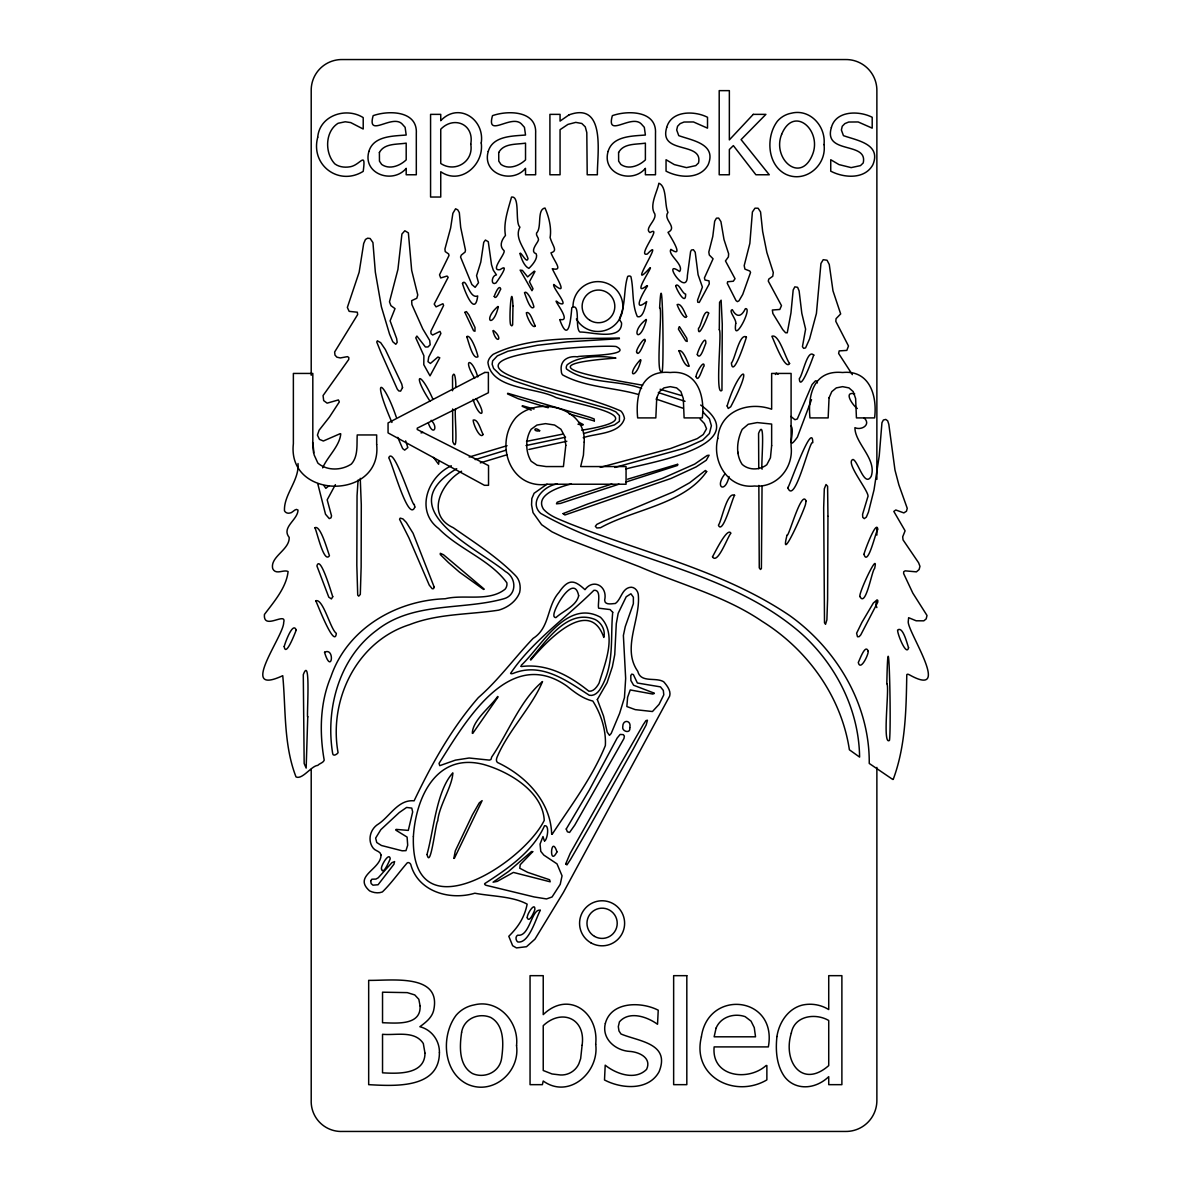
<?xml version="1.0" encoding="UTF-8"?>
<svg xmlns="http://www.w3.org/2000/svg" width="1191" height="1191" viewBox="0 0 1191 1191"><rect width="100%" height="100%" fill="white"/><g stroke="black" fill="none" stroke-linecap="round" stroke-linejoin="round"><path stroke-width="1.5" d="M762.046 485.883L761.391 568.524L760.468 569.477L759.263 567.839L758.846 485.422M762.091 469.18C760.707 467.408 765.902 414.587 758.578 433.42L758.756 468.703M455.662 409.168C453.831 409.317 458.982 457.091 452.759 441.548L452.625 408.989M421.019 432.899L423.028 432.393M521.018 666.245L521.42 665.144C541.131 646.743 566.514 598.567 600.472 617.251C617.772 634.475 604.656 663.953 599.073 683.172C597.048 686.775 593.594 691.807 588.845 691.197C569.566 675.669 547.056 663.238 521.271 666.543M654.335 693.46L652.772 694.055L630.233 689.946L627.612 697.226L626.853 706.546L635.279 709.642L652.445 711.533L659.07 704.357L663.789 694.815L663.327 690.438L660.469 686.879L637.364 683.009L633.359 674.568L631.766 674.121L630.798 675.52L630.873 680.493L633.612 685.242L654.082 693.088M646.445 319.917C639.359 345.792 629.369 332.349 646.147 319.441M298.018 463.522C299.358 480.479 283.622 494.712 284.485 510.82C285.393 512.636 287.582 513.574 289.547 513.098C292.45 513.41 295.502 507.44 298.003 510.076C297.869 519.916 281.121 527.271 289.175 537.394C289.845 549.795 269.762 556.703 272.724 568.702C275.925 575.357 283.696 569.134 288.088 571.546C286.331 587.654 273.856 601.931 264.447 614.437C262.928 630.947 287.001 611.028 283.681 622.476C284.054 635.756 237.128 696.973 282.743 675.684C285.944 709.032 283.458 744.613 296.023 776.934C302.32 779.956 311.447 765.768 317.774 765.381C319.441 763.446 323.312 762.821 324.205 760.2C319.411 732.912 319.843 702.809 330.934 676.711C347.206 628.714 396.127 600.294 445.181 598.76C464.058 594.041 488.772 602.214 505.103 589.188C506.562 587.431 507.262 585.049 506.86 582.801C489.888 559.487 458.714 549.2 438.66 528.536C414.944 510.894 427.643 476.504 451.315 465.8M358.074 480.047L357.047 495.709L356.824 565.249L357.717 595.128L358.729 596.155L360.307 594.428L361.141 566.961L361.29 504.761L360.248 478.335M738.241 453.682L737.795 451.985M647.532 286.034C641.785 294.237 632.466 313.248 646.698 301.606C645.596 304.911 643.304 318.831 637.364 316.627C631.721 304.3 633.895 289.547 630.902 276.64C630.084 275.791 628.64 275.836 627.687 276.446C623.548 289.294 625.856 304.896 619.737 317.744C618.873 319.873 620.973 321.272 621.583 323.059C621.896 341.445 589.739 331.574 580.017 332.066C574.509 328.463 581.029 302.306 571.814 307.665C570.831 318.533 568.792 344.571 559.815 319.917M519.857 253.4C521.286 258.224 524.025 266.174 528.864 268.377C532.273 265.251 538.377 258.045 536.144 253.743C530.055 251.986 536.158 244.393 537.736 241.624C540.342 238.423 535.563 236.16 536.545 233.064C542.128 227.63 536.65 209.393 544.987 208.023C548.798 216.42 551.731 228.002 550.093 237.56C552.773 246.463 558.132 250.75 550.971 252.82C554.381 261.841 563.745 271.429 552.282 268.704C555.855 276.52 569.238 297.527 553.815 284.455C551.388 286.674 571.665 308.886 558.668 302.901C548.292 293.79 573.705 322.523 560.127 319.486M811.518 399.64L797.389 437.142C785.211 454.173 795.916 429.921 790.675 425.649M729.026 476.489C725.289 494.086 714.124 487.223 725.155 473.646M335.4 484.663L327.183 499.833L331.545 515.882L330.994 517.832L329.267 518.591L325.515 514.244L317.729 483.591M893.22 779.39C905.651 745.908 906.157 709.866 906.783 674.702C907.378 673.749 908.718 674.493 909.403 674.821C953.663 699.593 906.321 630.069 908.286 621.33L908.629 617.697L916.177 620.794L923.814 620.824L926.181 618.903L927.015 615.494L912.812 593.103L903.627 573.541L903.716 571.71L905.19 570.846L916.415 571.859L919.095 569.551L919.958 566.335L918.618 562.792L903.046 539.88L902.689 536.813L905.1 530.814L893.816 511.415L895.796 509.986L903.85 512.904L906.455 511.237L907.244 508.334L898.877 484.871L894.977 470.058L888.814 424.309L887.682 420.84L885.776 419.426L883.38 420.006L881.95 422.701L879.226 455.885L874.015 489.918L868.433 512.16L866.319 517.147L864.249 518.636L862.746 517.311L862.582 514.304L867.777 497.049C870.978 493.327 844.255 462.078 853.024 459.443C858.175 461.185 864.487 488.072 871.202 476.326C877.127 459.101 854.81 443.141 854.93 427.658C861.331 430.74 871.44 424.681 864.13 417.937M322.657 467.869C327.391 456.749 339.733 446.059 340.76 433.837M498.032 697.033L472.738 733.418M530.337 659.442C546.148 641.651 567.124 607.916 595.351 619.603C601.604 622.938 605.638 630.381 603.822 637.438C588.935 594.666 544.153 644.033 530.799 660.052M328.954 485.764L325.828 488.34L323.997 485.66M497.674 696.452C490.424 707.141 472.499 720.257 472.321 733.343M534.283 271.131L527.628 276.893L522.402 270.387L520.139 270.134L531.96 290.738L533.017 288.728L529.459 281.776L534.982 271.459M594.383 420.855L594.145 418.949L589.619 417.252L507.694 393.268M640.311 359.786C624.918 376.728 636.277 380.048 640.981 359.995M679.183 326.825L678.408 329.133L685.718 340.909L687.207 341.46L686.775 338.199L679.599 326.87M454.337 858.383L482.117 800.65L479.273 802.868L472.38 814.897L455.275 850.97L453.86 858.398M461.587 471.219C441.682 482.266 425.023 514.81 453.25 527.687C474.45 542.5 496.707 556.554 514.988 575.074C519.738 579.422 521.048 586.434 519.633 592.508C516.298 601.381 507.545 607.693 498.642 610.149C469.194 614.72 437.797 613.529 409.689 624.62C356.719 641.324 328.478 700.01 338.08 752.712C336.606 754.781 332.691 756.717 332.617 753.174C325.381 708.63 339.227 657.849 376.698 630.277C413.277 601.351 461.989 610.492 503.897 598.745C517.147 595.098 516.641 577.531 505.46 571.561C474.301 546.341 389.517 508.676 456.719 468.688M647.026 285.602C631.825 297.363 649.705 271.116 650.435 267.871M547.011 484.186L534.104 493.268L531.826 498.582L531.558 504.91L533.017 512.621L541.622 524.695L551.895 531.781L563.998 537.573L639.746 566.842C680.761 584.632 724.872 595.917 762.195 621.374C807.543 649.646 841.337 696.497 849.391 749.794L859.589 757.074C859.009 708.853 835.01 662.568 798.774 631.304C724.947 568.807 622.714 559.934 540.684 513.395C528.104 501.902 544.629 485.154 557.433 484.022M552.162 834.281C570.757 805.875 592.389 777.515 605.356 745.566C606.219 730.277 601.023 713.856 592.805 701.037C583.024 698.745 574.806 692.477 566.916 686.09C508.825 645.284 465.056 722.416 439.032 763.371L439.762 765.664L455.453 760.126L469.135 758.012L489.382 760.111L490.99 759.471L491.675 757.044C508.185 733.031 520.273 700.025 542.53 681.565C532.228 706.367 508.929 729.979 497.764 755.6C496.826 757.58 495.456 760.632 497.406 762.448C525.588 775.683 550.763 801.379 551.656 834.057M469.18 457.046L507.053 445.702M480.301 462.882L507.187 454.709M650.078 267.781C624.65 295.696 666.915 233.376 647.353 254.011C636.247 257.435 663.432 224.667 650.003 232.573C643.855 228.821 656.851 220.171 654.842 213.978C648.991 205.462 657.313 191.959 658.876 183.22C667.124 186.421 664.355 205.12 667.972 212.489C662.553 219.427 678.245 227.317 668.017 232.349C669.327 234.955 685.465 259.385 670.905 249.351C667.079 254.487 684.572 264.864 679.614 271.548C660.722 257.911 687.237 298.36 687.371 275.687L690.586 251.614L691.45 250.006L693.415 249.723L695.216 252.224L698.09 274.734L702.407 287.076L697.539 300.192L697.777 302.231L699.266 302.44L709.27 283.86L709.017 280.868L704.968 279.989L704.432 277.875L713.067 258.789L709.315 255.023L708.809 252.03L712.784 236.443L714.674 221.243L716.431 218.176L718.635 218.057L720.927 221.63L724.009 239.585L728.654 253.817L728.386 256.943L725.468 260.933L735.026 278.709L733.299 281.24L727.656 281.746L727.269 283.324L736.038 300.623L737.408 301.621L738.986 300.817L742.722 294.445L750.553 272.441L749.824 271.042L744.911 269.106L744.196 265.623L749.854 243.396L752.399 211.998L754.975 208.187L758.116 208.231L760.558 211.953L762.642 231.411L766.87 252.507L773.287 272.486L772.751 276.267L768.761 279.111L768.299 281.121L781.49 305.64L779.807 309.466L772.349 310.017L772.87 313.501L782.785 329.669L785.584 332.765L787.266 332.78L790.958 312.965L793.176 290.009L794.814 286.867L797.598 287.299L799.116 290.917L801.811 313.322L805.607 329.148L802.436 346.7L803.672 348.353L805.563 347.906L809.582 338.929L816.43 313.427L820.941 263.479L823.219 259.698L827.045 260.233L829.264 264.491L832.985 290.842L840.667 313.918L836.082 318.637L835.799 321.332L848.498 346.015L846.801 350.407L839.179 350.898L838.628 353.459L852.339 374.629M475.179 459.607L506.369 450.079M340.254 433.643L323.356 441.012L319.441 439.36L317.431 435.147L319.099 430.219L329.46 417.044L339.346 401.888L338.393 399.938L327.123 403.154L323.684 400.608L323.059 395.576L348.74 359.474L348.844 357.538L347.474 356.645L340.284 357.94L336.904 357.181L334.984 355.097L334.641 352L357.657 314.573L357.33 312.221L349.142 311.357L347.355 307.427L359.146 272.233L363.687 243.47L365.458 239.465L367.617 238.2L370.133 238.498L372.932 242.562L375.344 272.188L381.388 306.772L389.546 334.135L392.777 341.743L395.799 344.288L397.184 342.383L396.648 338.586L390.112 320.855L395.01 308.633L390.916 305.64L389.487 301.829L397.928 269.419L401.918 234.031L404.836 230.756L408.379 232.87L411.669 270.357L417.758 294.936L416.79 298.286L411.669 300.638L411.892 304.568L422.805 328.969L429.683 340.403L430.189 344.765L428.016 346.953L425.425 346.998L416.91 336.07L415.763 337.812L423.877 355.692L423.788 364.699L430.025 375.88L439.777 357.776L437.931 357.032L430.398 363.449L427.986 361.677L428.715 357.106L440.908 333.465L439.97 331.396L432.69 334.999L431.038 333.748L430.844 331.381L443.618 305.447L442.918 303.735L436.07 306.876L434.194 304.122L448.173 277.295L447.027 276.059L440.7 277.95L439.524 274.823L449.007 255.514L448.62 253.966L445.226 251.584L444.928 249.038L450.63 227.987L452.878 213.323L455.587 208.782L457.776 209.884L459.324 212.638L460.694 227.392L465.473 250.14L465.115 252.03L461.304 255.097L460.545 257.033L471.859 284.53L475.149 287.344L478.514 282.743L476.564 275.687L480.792 262.094L483.725 242.339L485.422 240.046L488.28 241.728L491.526 264.744L493.297 270.178L496.468 274.898C491.481 275.359 490.558 285.989 495.962 282.996C497.198 281.299 511.058 261.901 500.071 269.657C489.441 271.414 505.401 254.189 504.135 250.75C499.476 246.701 500.741 240.999 505.46 235.431C503.183 222.97 508.11 209.542 511.52 197.081C520.497 195.532 514.691 222.955 519.931 227.139C514.274 237.768 524.338 247.773 528.015 258.581C526.988 263.777 522.507 254.487 520.467 253.192M539.597 430.874C532.734 432.065 533.881 425.931 539.731 430.636M625.677 482.117L677.56 465.428L677.798 464.356M611.832 484.052L573.898 496.26L557.18 502.245L556.45 503.838L560.44 503.421L618.992 484.171M571.367 483.933C563.105 485.988 533.762 493.997 543.513 509.257C549.944 516.418 559.576 519.336 568.107 523.087C642.291 552.55 722.654 570.325 789.544 615.479C836.722 649.125 869.862 704.67 869.236 763.446L892.818 779.495M627.583 479.199L677.515 464.296M600.279 467.363L670.354 448.575L697.197 438.645L703.256 434.536L706.546 428.745L704.372 423.505L700.129 419.068M614.764 467.468L684.914 448.114L702.705 440.119L709.389 433.539L711.384 425.723L709.434 418.89L702.705 411.699M626.019 468.971C644.793 463.21 757.699 446.163 700.68 405.044M583.233 437.722C595.172 433.226 619.915 434.417 624.471 418.428C623.905 415.719 622.863 412.905 620.794 410.969C591.599 398.241 559.651 392.345 529.399 382.46C428.239 353.176 604.254 344.348 616.164 346.551C635.324 356.169 576.474 355.365 577.635 356.838C567.407 355.514 559.502 360.933 561.363 371.518C561.363 372.753 561.81 373.989 562.628 374.912C585.525 387.507 613.425 387.283 638.242 394.429M528.864 449.469L566.827 441.251M526.005 445.553L565.576 437.201M581.684 430.219C659.248 417.758 583.456 405.937 555.765 397.496C536.888 387.224 491.332 389.948 487.938 362.406C488.384 359.101 490.647 356.377 493.163 354.337C531.677 335.505 577.605 339.212 619.38 338.006M583.56 433.524L614.452 424.904L619.409 421.331L619.469 415.644L615.836 411.848L609.554 409.109L537.677 388.683L514.601 381.12L500.473 375.031L493.595 368.495L492.151 364.267L492.612 360.933L497.287 355.915L507.932 351.211L537.275 345.286L567.244 341.862L619.439 338.691M526.526 441.37L562.241 434.224M876.799 600.1L873.331 603.048L861.942 622.327L856.612 633.225L857.49 636.723L859.113 636.679L860.751 634.907L877.722 602.259C878.69 597.019 874.164 602.661 876.874 607.574M544.734 841.025C547.458 839.193 549.736 824.648 544.54 825.735C532.705 851.878 507.738 868.671 484.663 883.648C484.335 884.422 485.556 885.211 486.345 885.36L534.074 896.927L546.505 898.937L552.058 896.987L560.232 884.317L562.048 875.832L557.001 863.862L543.84 855.108L540.774 851.342L540.044 844.106L542.992 836.544L544.332 840.861M854.691 393.834C842.692 390.961 853.232 406.027 857.312 408.483M497.927 306.444C482.191 320.066 492.866 329.386 498.329 306.831M582.861 425.157L577.963 424.19M396.082 829.383L408.305 830.41L412.667 811.92L411.773 808.108L406.622 807.438L399.193 812.604L380.852 829.636L375.641 838.077L376.743 842.513L381.433 845.491L402.186 850.806L405.982 850.642L407.694 845.223L407.099 837.079L395.784 830.127M594.205 420.929L569.224 413.917M642.619 385.229C597.584 377.145 520.393 365.161 615.911 358.089C602.974 355.603 579.615 355.32 567.258 364.699C566.41 365.92 565.889 367.572 566.514 368.987C587.089 384.187 618.084 379.691 641.577 388.445M660.127 389.263L681.326 395.501M658.325 392.554L685.048 401.322M522.387 405.729L534.044 409.034M493.416 330.473C503.778 338.631 496.587 345.271 492.94 330.875M548.232 407.769L518.219 398.732L507.47 393.864M656.107 399.059L682.785 408.171M578.856 422.254L583.128 424.502M531.216 410.151L522.164 406.295M483.62 589.471L459.488 572.156L448.367 562.494L440.283 554.53L440.298 553.294L443.484 554.738L484.171 589.083M790.928 416.448L794.948 419.723L797.3 418.979L812.068 384.544L815.493 380.778L816.847 381.12L817.383 382.951M778.11 374.287L776.264 373.17L775.415 374.525M433.464 457.404L438.586 464.252L439.047 460.947M428.358 423.133C432.929 436.65 438.809 427.614 431.172 420.319M429.951 401.084C411.758 373.438 419.932 369.686 432.899 399.179M476.162 398.717C488.206 417.624 478.827 418.592 473.095 399.402M474.688 378.321C461.9 357.628 472.172 357.464 477.77 376.952M397.749 437.365L402.647 448.59L404.672 450.124L407.843 447.563L405.655 440.893M396.305 417.237C384.127 380.912 370.178 372.247 391.943 422.463M313.546 452.908L312.637 442.546M455.602 387.373C456.302 387.924 455.379 368.004 452.535 376.148L452.565 390.752M876.874 479.348L876.874 90.948A30.832 30.832 0 0 0 845.491 59.55L342.591 59.55A30.638 30.638 0 0 0 311.208 90.948L311.208 375.284M876.874 527.673L876.874 535.101M876.874 767.406L876.874 1100.052A30.936 30.936 0 0 1 845.491 1131.45L342.591 1131.45A30.058 30.058 0 0 1 311.208 1100.052L311.208 769.267M572.99 306.563A24.937 24.937 0 0 1 606.457 283.116A24.937 24.937 0 0 1 617.042 322.582A24.937 24.937 0 0 1 576.34 319.024M532.719 851.699L520.229 864.681L519.782 868.239L527.658 872.348L549.617 879.762L550.212 881.816L513.395 872.422L497.228 881.385L493.074 882.174L508.572 871.47L531.528 851.505L532.719 851.669M659.635 307.903C663.104 308.156 654.737 378.351 662.241 371.101C664.087 363.106 662.39 254.68 659.635 307.903M380.986 854.959C381.224 869.46 352.596 875.802 369.597 890.883C373.423 892.788 378.351 893.578 382.385 891.94C391.497 883.082 398.881 872.467 407.218 862.894C408.513 861.956 410.106 863.192 410.731 864.368C417.996 891.821 450.064 900.664 474.837 893.22C491.481 896.406 512.666 896.168 527.151 904.148C524.397 917.859 518.011 927.119 508.795 936.29L512.651 945.714L516.462 947.917L526.496 946.711L534.953 939.163L563.403 892.446L669.67 696.065C671.203 690.929 666.96 685.435 663.685 681.773C655.645 676.86 640.803 683.336 637.795 671.322C621.36 648.023 641.145 619.007 638.212 593.981C637.483 589.798 633.478 586.061 629.071 587.55C621.747 589.724 621.032 599.445 615.36 603.495C611.995 603.599 604.7 605.519 604.656 600.1C607.827 586.314 593.431 578.082 584.975 589.679C574.925 580.464 568.822 577.724 558.892 592.523C546.58 606.398 550.168 627.612 533.151 638.361C514.527 657.789 498.687 679.882 478.35 697.613C451.568 728.282 431.395 764.607 414.111 800.828C398.211 799.25 389.904 816.401 378.41 824.023C370.178 828.906 367.23 840.355 373.125 848.037C375.076 851.044 380.539 851.074 380.986 854.959M494.22 296.485C496.066 300.787 499.833 290.009 500.786 289.1C499.327 283.577 495.039 293.909 494.22 296.395M719.29 329.758C722.133 331.827 714.674 397.422 721.954 390.335L722.267 324.16L721.121 300.206L719.572 302.365L719.29 329.758M827.953 516.343L827.596 599.118L826.882 619.886L825.527 624.307L824.5 622.819L823.681 507.723L824.306 488.801L826.018 484.499L827.596 486.27L827.953 516.343M886.819 683.679C889.856 686.254 881.95 746.087 889.483 740.385C891.493 724.813 888.471 602.959 886.819 683.679M332.751 596.691L331.426 598.939L328.79 597.153L316.91 565.933C320.23 553.83 332.125 595.351 332.751 596.691M565.665 864.056L566.961 864.874L570.519 859.485L590.855 824.291L633.314 748.945L646.177 724.947L647.457 720.213L645.954 720.615L643.2 724.724L620.288 764.562L570.236 853.292L565.665 863.981M734.609 495.262C732.376 498.121 722.714 535.355 718.426 525.231C721.642 520.988 726.867 491.392 734.609 495.262M462.495 283.458C464.505 290.798 475.045 317.684 477.695 295.934C469.477 299.551 466.202 276.937 462.495 283.458M527.256 917.77C529.251 923.829 534.491 911.011 534.863 909.477C535.191 901.319 526.72 914.197 527.256 917.77M686.626 316.464C685.033 321.138 677.902 307.799 677.143 304.554C681.356 302.633 684.974 313.412 686.626 316.464M868.194 651.239C868.686 654.365 860.393 671.813 858.279 662.464C859.56 660.29 865.44 643.051 868.194 651.239M908.569 647.71C906.53 656.851 897.314 633.984 897.612 630.069C902.852 625.603 907.185 644.078 908.569 647.71M512.964 306.042L512.636 324.89L511.802 325.858L510.969 325.188C508.408 324.533 511.579 276.55 512.964 306.042M556.941 851.893C548.709 867.941 550.957 833.372 556.941 851.893M612.71 612.308C610.254 637.78 614.75 664.772 600.785 688.041C598.582 692.105 594.354 696.393 589.292 695.261C566.842 680.761 541.414 661.749 512.904 673.51C512.056 673.644 510.879 673.972 510.611 673.332C532.064 641.339 566.335 617.682 593.922 590.289C601.976 589.381 597.301 604.581 598.641 608.184L610.149 609.569L612.71 612.308M735.77 323.297C732.286 346.834 753.218 306.95 745.358 308.707C741.636 316.508 736.916 318.205 732.301 309.66C727.984 310.538 736.5 319.292 735.77 323.297M789.588 363.493C785.226 370.967 773.703 339.792 771.887 336.264C778.854 333.242 785.673 358.819 789.588 363.493M636.575 351.985C638.763 358.655 644.912 339.911 645.284 341.117C645.775 334.15 635.771 349.663 636.575 351.985M315.764 600.8C316.642 601.946 334.671 649.735 336.338 633.344C330.577 629.756 323.193 598.314 315.779 600.74M427.107 854.587C430.517 870.398 435.876 821.195 437.737 820.986C438.898 806.009 452.58 785.852 452.818 772.87C436.472 790.943 433.807 829.665 427.212 853.664L427.107 854.587M307.754 716.759L306.161 768.091L304.167 763.52L303.288 674.702C311.253 653.144 306.355 720.734 307.754 716.759M712.501 556.837C717.622 565.174 727.969 535.876 730.917 533.226C727.418 526.511 714.838 552.907 712.501 556.733M524.531 292.778C525.633 295.844 530.605 311.7 533.91 306.995C533.389 303.392 527.092 289.473 524.546 292.658M566.246 829.01L567.378 831.794L569.581 832.435L574.732 825.169L623.98 738.48L624.367 736.068L623.325 734.639L620.154 734.43L617.161 738.048L589.262 790.139L566.246 829.01M696.11 376.788C698.432 383.83 702.854 366.069 704.119 366.054C704.343 358.58 695.633 373.646 696.11 376.788M706.665 471.576C683.991 504.418 633.314 509.361 600.487 527.732L596.825 527.97L595.351 526.303L596.81 524.397L603.063 521.36L673.451 491.823L689.634 482.772L705.37 470.49L706.665 471.576M414.825 507.068C408.468 523.251 392.33 463.016 388.742 457.88C393.596 444.571 412.979 508.572 414.26 504.344L414.825 507.068M708.66 313.069C708.139 315.362 697.807 340.686 698.492 328.299C701.008 327.212 703.896 307.695 708.66 313.069M413.381 836.588C410.404 936.275 523.028 863.639 544.242 820.361C542.739 791.226 508.408 771.366 483.427 764.414C436.546 752.37 415.838 797.062 413.381 836.588M787.966 488.072C795.052 505.46 810.014 438.199 812.753 442.695C812.857 418.77 788.114 489.68 788.248 486.791L787.966 488.072M859.976 596.572C865.753 608.273 872.169 569.253 874.551 568.702C879.539 548.188 857.907 594.458 859.976 596.572M324.548 652.326C331.679 676.101 335.46 647.011 324.562 652.206M813.676 355.067C815.001 351.717 800.158 394.415 799.31 378.574C802.481 376.103 807.334 348.397 813.676 355.067M466.738 336.696C468.361 340.641 472.693 360.337 477.963 356.764C477.338 352.179 470.534 333.688 466.753 336.591M370.654 880.938L371.16 883.603L372.977 885.181L378.083 884.749L393.923 864.264L394.593 861.569L391.884 862.701L378.217 877.797L375.954 879.077L371.86 879.211L370.654 880.938M483.114 434.477C480.196 439.896 472.946 423.743 473.199 420.066C478.038 418.413 481.03 431.202 483.114 434.477M578.677 595.753C576.325 606.1 563.224 610.864 555.959 617.578C554.723 617.757 553.651 616.491 553.889 615.3C553.279 608.646 574.107 572.841 578.677 595.753M402.528 387.611L400.608 391.124L398.791 390.931L397.288 389.159L381.016 352.596L376.743 341.981L377.383 340.82L380.673 342.666L385.363 349.573L401.769 384.098L402.528 387.611M434.179 587.059L433.598 588.637L432.199 588.756L429.251 585.109L408.885 537.781L399.551 519.261L400.221 518.13L402.915 518.904L406.325 522.432L413.083 533.285L434.179 587.059M678.9 350.794C680.612 354.561 684.646 367.29 689.202 366.218C687.907 362.511 683.024 349.142 678.9 350.72M727.15 405.967L728.222 408.483L730.738 406.756C756.657 357.092 737.571 370.088 727.15 405.967M284.202 646.519C285.84 658.876 296.887 627.91 296.217 630.218C293.12 620.719 285.081 642.857 284.202 646.519M314.886 527.821C316.598 529.995 323.863 564.311 329.46 555.691C327.331 550.153 320.439 524.665 314.9 527.717M381.567 869.236C383.16 875.966 389.74 859.947 390.231 858.785C389.308 851.223 380.063 866.825 381.567 869.236M464.877 312.355L473.586 330.77L474.971 331.262L475.001 327.48L468.926 314.945L466.44 311.61L464.877 312.355M535.325 325.858C533.002 329.847 526.541 316.642 526.348 312.727C530.203 310.464 533.464 323.505 535.325 325.858M563.12 513.663L564.891 514.988L670.995 478.469L696.095 466.932L706.233 460.277L709.092 455.215L707.141 455.498L694.725 464.073L662.464 478.395L587.773 503.987L563.12 513.574M629.771 727.761C630.932 734.118 621.404 731.497 622.774 726.57C622.759 718.962 631.811 720.213 629.771 727.761M746.429 337.083C745.774 339.658 732.822 379.393 731.393 362.942C734.549 360.665 739.581 332.259 746.429 337.083M806.084 501.128L805.622 503.48C806.501 505.386 778.482 568.211 787.102 534.893C788.1 539.3 801.647 488.28 806.084 501.128M540.312 910.311C536.084 917.651 529.102 943.957 517.757 941.947C515.658 940.503 515.182 936.334 517.728 935.173C529.742 937.198 531.752 907.899 540.312 910.311M697.331 354.605C700.502 361.141 704.73 344.824 705.831 343.44C706.218 332.423 696.839 352.685 697.331 354.605M597.331 699.549L603.554 716.119L607.216 732.152L609.479 735.353L611.191 733.477L619.618 713.379L624.456 697.613L625.662 678.438L623.384 635.488L625.26 626.615L633.359 603.703L633.374 597.212L630.917 593.773L626.228 596.751L618.174 613.32L616.283 623.712L614.75 654.603L612.368 666.737L607.097 682.637L597.331 699.549M863.981 554.366C868.031 567.958 876.502 528.194 877.841 529.623C876.799 517.981 863.832 553.086 863.981 554.366M675.714 285.736C676.28 289.264 685.867 306.489 685.644 294.117C682.488 293.954 678.498 282.118 675.714 285.632M565.814 445.285L563.417 466.559L546.088 466.559L537.081 465.219L531.141 461.23C525.35 451.702 525.216 438.75 531.141 429.266L536.947 425.053L545.523 423.639L554.604 425.038L560.901 429.222L564.594 436.04L565.814 445.285M584.2 442.099L583.426 455.17L580.672 466.559L626.064 466.559L626.064 484.231L547.711 484.231C509.733 489.918 493.893 442.903 516.105 417.386C537.796 395.65 586.24 407.367 584.2 442.099M481.238 142.965C484.29 164.581 460.738 185.602 440.744 171.727L440.744 197.036L430.576 197.036L430.576 114.366L440.744 114.366L440.744 120.693C458.535 101.771 484.916 119.234 481.238 142.965M717.771 438.422C711.712 462.004 728.356 489.025 754.543 486.002C776.666 488.176 793.727 467.795 791.092 446.402L791.092 373.438L771.649 373.438L771.649 409.213C748.142 400.935 719.84 411.074 717.771 438.422M516.537 1045.579C520.214 1072.376 492.419 1095.914 467.08 1084.048C442.665 1071.811 440.938 1035.113 456.257 1015.104A31.189 31.189 0 0 1 474.152 1004.921C498.478 998.743 519.187 1022.101 516.537 1045.579M595.694 1044.239C599.52 1072.123 568.956 1099.621 543.23 1081.011L542.381 1084.659L530.055 1084.659L530.055 975.667L543.23 975.667L543.23 1014.613C568.569 990.153 599.073 1012.276 595.694 1044.239M824.023 144.587C826.867 165.281 805.414 183.459 785.852 174.303C767.004 164.849 765.679 136.518 777.5 121.08A24.073 24.073 0 0 1 791.315 113.219C810.088 108.441 826.078 126.469 824.023 144.587M376.669 444.496C382.207 500.458 286.912 499.997 293.373 443.722L293.373 373.438L312.816 373.438L312.816 441.891L314.082 454.783L317.848 463.061C326.974 471.055 341.579 470.579 351.39 464.014C358.357 456.213 356.645 444.675 357.226 434.953L376.669 434.953L376.669 444.496M701.38 1036.914C691.539 1076.947 735.07 1098.653 766.87 1079.895L766.87 1065.528L766.111 1065.528C748.022 1081.741 711.235 1076.902 714.138 1046.904L768.344 1046.904C777.738 995.959 708.035 988.5 701.38 1036.914M776.934 1036.527C775.475 1050.075 776.353 1064.843 784.318 1076.396A25.115 25.115 0 0 0 799.191 1086.162C809.969 1088.529 820.956 1084.152 828.728 1076.679L828.728 1084.659L841.888 1084.659L841.888 975.667L828.728 975.667L828.728 1009.566A35.536 35.536 0 0 0 802.823 1004.981C788.263 1008.33 779.033 1022.429 776.934 1036.527M317.729 137.233C310.241 165.207 338.929 186.436 363.21 171.355C366.099 150.036 360.545 165.087 350.065 166.785C344.943 167.678 339.182 167.082 334.909 163.941C324.622 153.237 324.86 131.561 338.095 123.269L345.211 121.78L350.72 122.584L363.21 129.015L363.21 117.611C346.045 106.743 319.501 115.497 317.729 137.233M424.993 1053.201C424.845 1074.833 397.824 1073.701 382.534 1072.823L382.534 1034.294C395.784 1035.574 414.676 1030.111 423.311 1043.51L424.993 1053.201M666.707 127.452C658.385 154.934 703.524 141 698.507 162.973L695.782 165.623L686.478 167.618L674.314 164.596L666.052 159.728L666.052 171.147C679.078 178.025 700.114 179.677 708.183 164.73C716.833 143.947 692.313 140.508 678.751 135.64L676.696 129.998L677.56 126.261L680.15 123.611L684.006 122.033L693.49 121.958L707.514 128.152L707.514 117.284C694.502 110.569 671.262 110.391 666.707 127.452M605.356 1023.367C601.485 1038.582 615.211 1050.447 629.443 1051.385C638.912 1051.906 651.998 1057.742 646.579 1069.384C635.279 1080.773 616.179 1073.999 605.207 1065.186L604.507 1079.969C621.389 1088.887 648.648 1091.016 659.114 1071.662C670.593 1043.182 638.57 1041.41 620.973 1033.982L618.978 1030.944L618.308 1026.657L619.439 1021.833C629.324 1010.504 647.234 1016.801 657.536 1024.275L658.236 1010.206C641.383 1001.497 611.266 1001.259 605.356 1023.367M771.649 445.628L770.443 457.791L766.81 464.728C759.784 470.251 748.931 470.49 742.172 464.401C735.279 454.113 736.991 440.03 742.201 429.37L748.231 424.279L757.223 422.582L771.649 424.07L771.649 445.628M831.392 127.452C823.07 154.934 868.209 141 863.207 162.973L860.468 165.623L851.178 167.618L839 164.596L830.737 159.728L830.737 171.147C843.764 178.025 864.8 179.677 872.884 164.73C881.519 143.947 856.999 140.508 843.436 135.64L841.382 129.998L842.245 126.261L844.851 123.611L848.692 122.033L858.175 121.958L872.199 128.152L872.199 117.284C859.187 110.569 835.948 110.391 831.392 127.452M439.419 1052.65C439.3 1089.289 393.387 1085.984 368.674 1084.659L368.674 980.357C390.41 980.863 442.471 972.809 433.539 1010.861C431.604 1018.052 425.202 1022.801 419.872 1026.731C431.604 1029.634 439.717 1040.636 439.419 1052.65M461.617 1032.329C459.577 1046.16 458.55 1065.573 472.544 1073.582C484.618 1078.793 499.401 1072.242 501.56 1058.68C503.51 1044.894 504.79 1025.332 490.707 1017.442C478.633 1012.365 463.761 1018.707 461.617 1032.329M656.747 397.809L655.824 417.907L637.661 417.907C635.294 394.534 641.577 369.657 670.25 372.515C697.375 369.686 705.072 395.948 702.288 417.907L684.11 417.907L683.306 398.538L680.895 391.616L676.622 387.894L670.25 386.658L663.982 387.894L659.472 391.616L656.747 397.809M781.638 134.375C771.813 158.433 800.337 184.59 812.47 154.711C822.371 130.489 793.831 104.629 781.638 134.375M829.055 397.809L828.147 417.907L809.969 417.907C807.617 394.534 813.9 369.657 842.573 372.515C869.698 369.686 877.395 395.948 874.596 417.907L856.433 417.907L855.629 398.538L853.218 391.616L848.945 387.894L842.573 386.658L836.305 387.894L831.794 391.616L829.055 397.809M582.101 1045.296L580.657 1058.635L578.871 1063.757A19.175 19.175 0 0 1 560.529 1074.982L552.043 1073.969L543.23 1070.501L543.23 1025.674C561.69 1008.196 586.046 1018.424 582.101 1045.296M470.758 144.111C473.914 161.663 455.096 173.097 440.744 163.465L440.744 129.238C453.875 115.557 474.435 124.177 470.758 144.111M791.286 1033.178C782.591 1061.315 801.945 1089.065 828.728 1065.603L828.728 1020.493C815.493 1012.752 794.337 1015.64 791.286 1033.178M368.897 151.436C362.347 173.975 392.866 184.456 406.191 168.333L406.191 174.764L416.314 174.764L416.314 133.452C417.699 110.569 388.713 110.168 373.155 115.661C366.694 138.722 392.092 113.785 402.082 123.938L405.119 127.318L406.191 135.03C393.194 136.102 373.423 135.834 368.897 151.436M488.236 151.436C481.685 173.975 512.19 184.456 525.529 168.333L525.529 174.764L535.637 174.764L535.637 133.452C537.022 110.569 508.036 110.168 492.493 115.661C486.017 138.722 511.415 113.785 521.42 123.938L524.442 127.318L525.529 135.03C512.517 136.102 492.761 135.834 488.236 151.436M608.095 151.436C601.544 173.975 632.064 184.456 645.388 168.333L645.388 174.764L655.497 174.764L655.497 133.452C656.881 110.569 627.91 110.168 612.353 115.661C605.891 138.722 631.29 113.785 641.279 123.938L644.316 127.318L645.388 135.03C632.391 136.102 612.621 135.834 608.095 151.436M379.393 152.508L379.467 161.157L381.656 164.432C389.502 170 399.863 165.847 406.191 159.892L406.191 143.128C397.169 144.647 384.455 143.039 379.393 152.508M498.716 152.508L498.791 161.157L500.979 164.432C508.825 170 519.187 165.847 525.529 159.892L525.529 143.128C516.492 144.647 503.793 143.039 498.716 152.508M618.591 152.508L618.65 161.157L620.839 164.432C628.684 170 639.061 165.847 645.388 159.892L645.388 143.128C636.366 144.647 623.652 143.039 618.591 152.508M420.081 1005.859C421.212 1026.032 395.68 1023.024 382.534 1022.741L382.534 992.192L407.262 992.624L414.766 994.932L418.83 999.309L420.081 1005.859M716.089 1028.101L714.138 1036.81L755.526 1036.81L754.275 1027.639L751.045 1021.134L745.134 1016.638C734.147 1012.841 720.749 1016.831 716.089 1028.101M753.263 114.366L729.354 139.883L729.354 90.635L719.2 90.635L719.2 174.764L729.354 174.764L729.354 149.515L733.358 145.615L755.898 174.764L769.267 174.764L741.085 139.615L765.902 114.366L753.263 114.366M569.045 114.857L560.068 121.08L560.068 114.366L549.914 114.366L549.914 174.764L560.068 174.764L560.068 129.67L567.943 124.4L575.759 122.375L581.803 123.477L585.272 126.856L586.806 132.618L587.208 174.764L597.376 174.764C596.944 155.947 606.725 101.131 569.045 114.857M484.782 372.441L388.058 422.939L388.058 432.899L484.439 485.303L488.533 485.303L488.533 465.577L417.252 429.504L417.252 428.165L488.384 392.747L488.384 372.441L484.782 372.441M686.82 975.667L673.644 975.667L673.644 1084.659L686.82 1084.659L686.82 975.667M594.532 936.394A15.126 15.126 0 0 0 617.221 923.293A15.126 15.126 0 0 0 594.532 910.192A15.126 15.126 0 0 0 594.532 936.394M590.825 942.796A22.525 22.525 0 0 0 624.62 923.293A22.525 22.525 0 0 0 590.825 903.79A22.525 22.525 0 0 0 590.825 942.796M589.709 320.2A16.361 16.361 0 0 0 614.809 307.07A16.361 16.361 0 0 0 590.885 291.899A16.361 16.361 0 0 0 589.709 320.2"/></g></svg>
